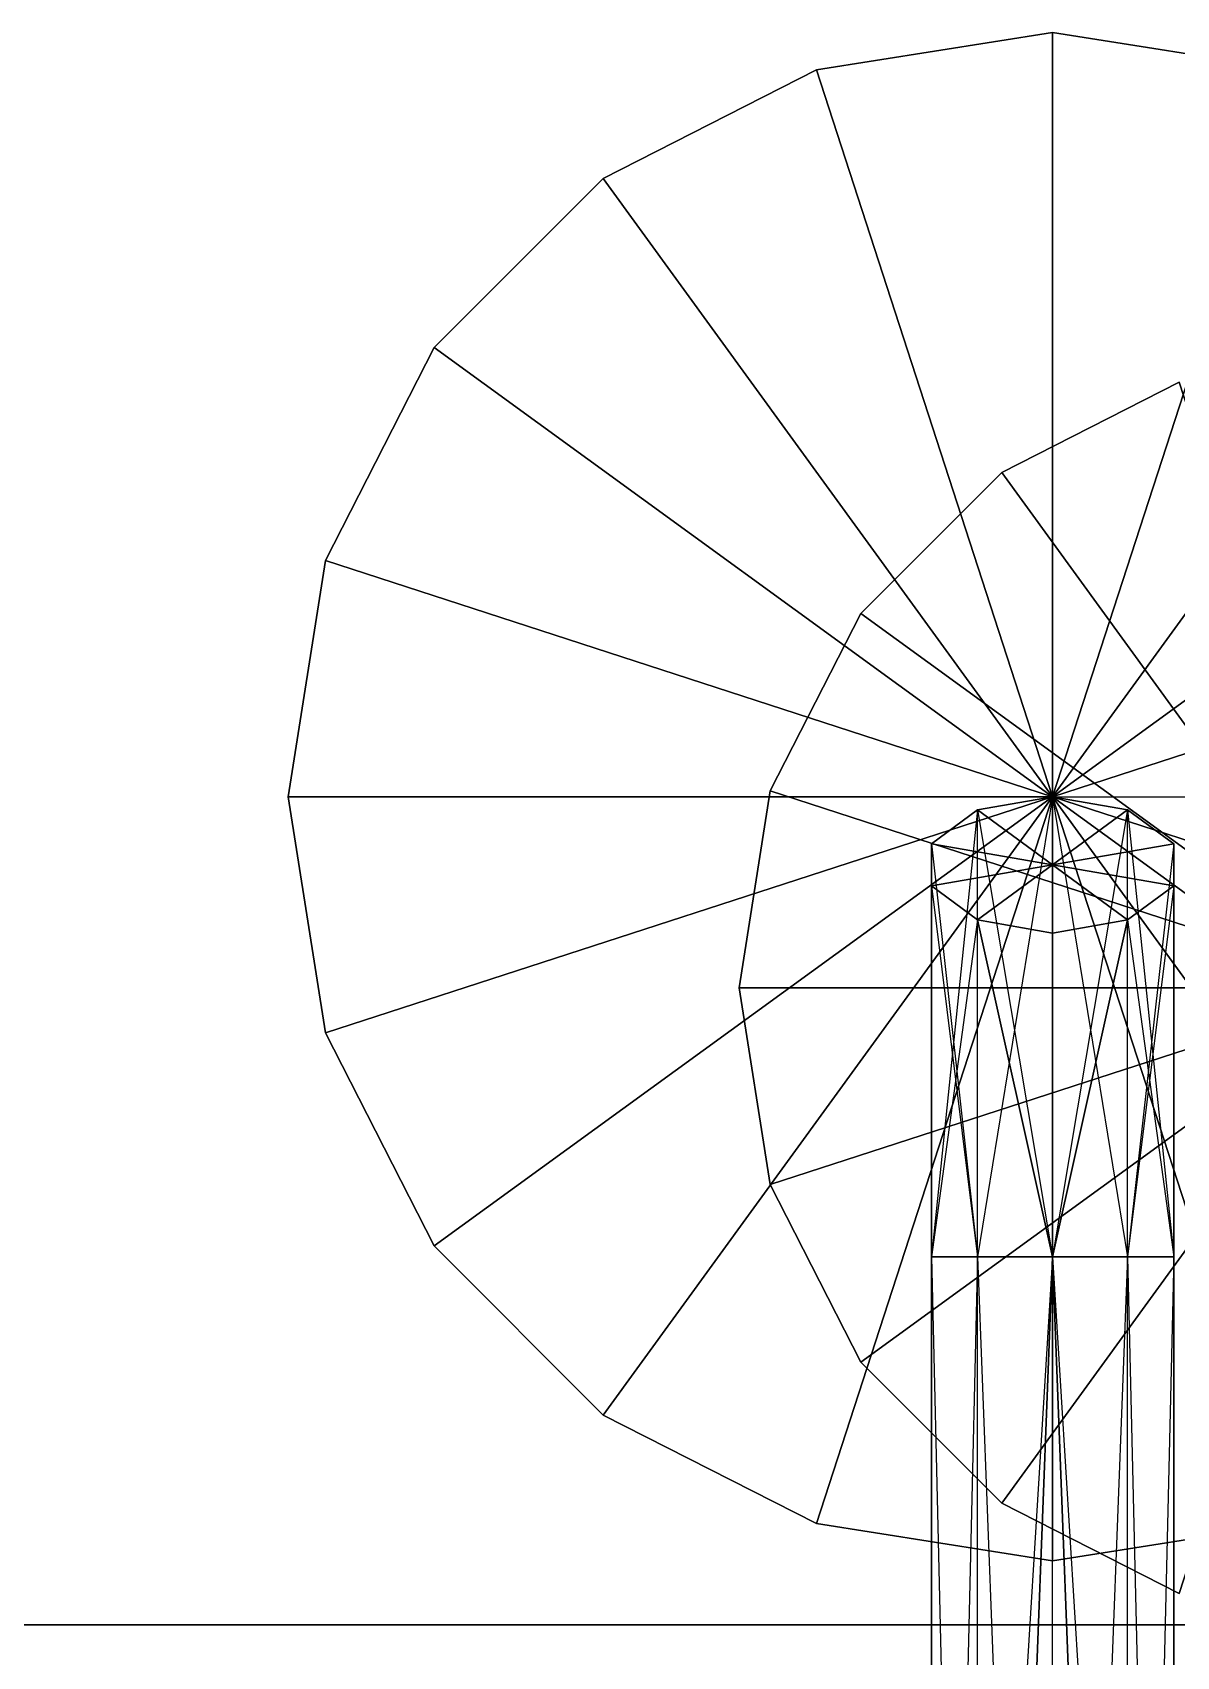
# Model space of a CAD drawing. Extents: x 0 to 4960, y -79 to 258.
# Drawn here: x 3257 to 3327.7, y 17.7 to 118.1 of the extents above; entities that cross this region are included whole.
import ezdxf

# ---------------------------------------------------------------- set-up
doc = ezdxf.new("R2010")
doc.units = 0
doc.layers.add('UB3D', color=1, linetype='CONTINUOUS')

msp = doc.modelspace()

# ---------------------------------------------------------------- linework, layer by layer
at = {"layer": 'UB3D', "color": 53}
for points in [[(3305.400792, 115.797965, -3465.511811), (3320.00002, 118.110256, -3465.511811), (3320.00002, 118.110256, -3254.488189), (3305.400792, 115.797965, -3254.488189)], [(3320, 70.866142, -3465.511811), (3320.00002, 118.110256, -3465.511811), (3305.400792, 115.797965, -3465.511811)], [(3320, 70.866142, -3254.488189), (3305.400792, 115.797965, -3254.488189), (3320.00002, 118.110256, -3254.488189)], [(3320, 70.866142, -3465.511811), (3334.599208, 115.797965, -3465.511811), (3320.00002, 118.110256, -3465.511811)], [(3320, 70.866142, -3254.488189), (3320.00002, 118.110256, -3254.488189), (3334.599208, 115.797965, -3254.488189)], [(3320.00002, 118.110256, -3465.511811), (3334.599208, 115.797965, -3465.511811), (3334.599208, 115.797965, -3254.488189), (3320.00002, 118.110256, -3254.488189)], [(3292.230638, 109.087437, -3465.511811), (3305.400792, 115.797965, -3465.511811), (3305.400792, 115.797965, -3254.488189), (3292.230638, 109.087437, -3254.488189)], [(3320, 70.866142, -3465.511811), (3305.400792, 115.797965, -3465.511811), (3292.230638, 109.087437, -3465.511811)], [(3320, 70.866142, -3254.488189), (3292.230638, 109.087437, -3254.488189), (3305.400792, 115.797965, -3254.488189)], [(3320, 70.866142, -3465.511811), (3347.769362, 109.087437, -3465.511811), (3334.599208, 115.797965, -3465.511811)], [(3320, 70.866142, -3254.488189), (3334.599208, 115.797965, -3254.488189), (3347.769362, 109.087437, -3254.488189)], [(3281.778744, 98.635543, -3465.511811), (3292.230638, 109.087437, -3465.511811), (3292.230638, 109.087437, -3254.488189), (3281.778744, 98.635543, -3254.488189)], [(3320, 70.866142, -3465.511811), (3292.230638, 109.087437, -3465.511811), (3281.778744, 98.635543, -3465.511811)], [(3320, 70.866142, -3254.488189), (3281.778744, 98.635543, -3254.488189), (3292.230638, 109.087437, -3254.488189)], [(3320, 70.866142, -3465.511811), (3358.221256, 98.635543, -3465.511811), (3347.769362, 109.087437, -3465.511811)], [(3320, 70.866142, -3254.488189), (3347.769362, 109.087437, -3254.488189), (3358.221256, 98.635543, -3254.488189)], [(3275.068216, 85.465389, -3465.511811), (3281.778744, 98.635543, -3465.511811), (3281.778744, 98.635543, -3254.488189), (3275.068216, 85.465389, -3254.488189)], [(3320, 70.866142, -3465.511811), (3281.778744, 98.635543, -3465.511811), (3275.068216, 85.465389, -3465.511811)], [(3320, 70.866142, -3254.488189), (3275.068216, 85.465389, -3254.488189), (3281.778744, 98.635543, -3254.488189)], [(3320, 70.866142, -3465.511811), (3364.931784, 85.465389, -3465.511811), (3358.221256, 98.635543, -3465.511811)], [(3320, 70.866142, -3254.488189), (3358.221256, 98.635543, -3254.488189), (3364.931784, 85.465389, -3254.488189)], [(3316.858868, 90.906201, -2740.944882), (3327.833996, 96.498308, -2740.944882), (3327.833996, 96.498308, -2459.055118), (3316.858868, 90.906201, -2459.055118)], [(3340, 59.055118, -2740.944882), (3327.833996, 96.498308, -2740.944882), (3316.858868, 90.906201, -2740.944882)], [(3340, 59.055118, -2459.055118), (3316.858868, 90.906201, -2459.055118), (3327.833996, 96.498308, -2459.055118)], [(3308.148957, 82.196289, -2740.944882), (3316.858868, 90.906201, -2740.944882), (3316.858868, 90.906201, -2459.055118), (3308.148957, 82.196289, -2459.055118)], [(3340, 59.055118, -2740.944882), (3316.858868, 90.906201, -2740.944882), (3308.148957, 82.196289, -2740.944882)], [(3340, 59.055118, -2459.055118), (3308.148957, 82.196289, -2459.055118), (3316.858868, 90.906201, -2459.055118)], [(3272.755925, 70.866122, -3465.511811), (3275.068216, 85.465389, -3465.511811), (3275.068216, 85.465389, -3254.488189), (3272.755925, 70.866122, -3254.488189)], [(3320, 70.866142, -3465.511811), (3275.068216, 85.465389, -3465.511811), (3272.755925, 70.866161, -3465.511811)], [(3320, 70.866142, -3254.488189), (3272.755925, 70.866122, -3254.488189), (3275.068216, 85.465389, -3254.488189)], [(3320, 70.866142, -3465.511811), (3367.244075, 70.866161, -3465.511811), (3364.931784, 85.465389, -3465.511811)], [(3302.55685, 71.221161, -2740.944882), (3308.148957, 82.196289, -2740.944882), (3308.148957, 82.196289, -2459.055118), (3302.55685, 71.221161, -2459.055118)], [(3340, 59.055118, -2740.944882), (3308.148957, 82.196289, -2740.944882), (3302.55685, 71.221161, -2740.944882)], [(3340, 59.055118, -2459.055118), (3302.55685, 71.221161, -2459.055118), (3308.148957, 82.196289, -2459.055118)], [(3320, 70.866142, -3465.511811), (3272.755925, 70.866161, -3465.511811), (3275.068216, 56.266894, -3465.511811)], [(3320, 70.866142, -3254.488189), (3275.068216, 56.266894, -3254.488189), (3272.755925, 70.866122, -3254.488189)], [(3275.068216, 56.266894, -3465.511811), (3272.755925, 70.866122, -3465.511811), (3272.755925, 70.866122, -3254.488189), (3275.068216, 56.266894, -3254.488189)], [(3320, 70.866142, -3465.511811), (3275.068216, 56.266894, -3465.511811), (3281.778744, 43.09674, -3465.511811)], [(3320, 70.866142, -3254.488189), (3281.778744, 43.09674, -3254.488189), (3275.068216, 56.266894, -3254.488189)], [(3320, 70.866142, -3465.511811), (3281.778744, 43.09674, -3465.511811), (3292.230638, 32.644847, -3465.511811)], [(3320, 70.866142, -3254.488189), (3292.230638, 32.644847, -3254.488189), (3281.778744, 43.09674, -3254.488189)], [(3320, 70.866142, -3465.511811), (3292.230638, 32.644847, -3465.511811), (3305.400792, 25.934318, -3465.511811)], [(3320, 70.866142, -3254.488189), (3305.400792, 25.934318, -3254.488189), (3292.230638, 32.644847, -3254.488189)], [(3300.629941, 59.055098, -2740.944882), (3302.55685, 71.221161, -2740.944882), (3302.55685, 71.221161, -2459.055118), (3300.629941, 59.055098, -2459.055118)], [(3340, 59.055118, -2740.944882), (3302.55685, 71.221161, -2740.944882), (3300.629941, 59.055138, -2740.944882)], [(3340, 59.055118, -2459.055118), (3300.629941, 59.055098, -2459.055118), (3302.55685, 71.221161, -2459.055118)], [(3320, 70.866142, -3465.511811), (3305.400792, 25.934318, -3465.511811), (3320.00002, 23.622028, -3465.511811)], [(3320, 70.866142, -3254.488189), (3320.00002, 23.622028, -3254.488189), (3305.400792, 25.934318, -3254.488189)], [(3320, 70.866142, -3465.511811), (3320.00002, 23.622028, -3465.511811), (3334.599208, 25.934318, -3465.511811)], [(3320, 70.866142, -3465.511811), (3334.599208, 25.934318, -3465.511811), (3347.769362, 32.644847, -3465.511811)], [(3320, 70.866142, -3465.511811), (3347.769362, 32.644847, -3465.511811), (3358.221256, 43.09674, -3465.511811)], [(3320, 70.866142, -3465.511811), (3358.221256, 43.09674, -3465.511811), (3364.931784, 56.266894, -3465.511811)], [(3320, 70.866142, -3254.488189), (3367.244075, 70.866122, -3254.488189), (3364.931784, 56.266894, -3254.488189)], [(3320, 70.866142, -3254.488189), (3364.931784, 56.266894, -3254.488189), (3358.221256, 43.09674, -3254.488189)], [(3320, 70.866142, -3254.488189), (3358.221256, 43.09674, -3254.488189), (3347.769362, 32.644847, -3254.488189)], [(3320, 70.866142, -3254.488189), (3347.769362, 32.644847, -3254.488189), (3334.599208, 25.934318, -3254.488189)], [(3320, 70.866142, -3254.488189), (3334.599208, 25.934318, -3254.488189), (3320.00002, 23.622028, -3254.488189)], [(3340, 59.055118, -2740.944882), (3300.629941, 59.055138, -2740.944882), (3302.55685, 46.889075, -2740.944882)], [(3340, 59.055118, -2459.055118), (3302.55685, 46.889075, -2459.055118), (3300.629941, 59.055098, -2459.055118)], [(3302.55685, 46.889075, -2740.944882), (3300.629941, 59.055098, -2740.944882), (3300.629941, 59.055098, -2459.055118), (3302.55685, 46.889075, -2459.055118)], [(3340, 59.055118, -2740.944882), (3302.55685, 46.889075, -2740.944882), (3308.148957, 35.913947, -2740.944882)], [(3340, 59.055118, -2459.055118), (3308.148957, 35.913947, -2459.055118), (3302.55685, 46.889075, -2459.055118)], [(3340, 59.055118, -2740.944882), (3308.148957, 35.913947, -2740.944882), (3316.858868, 27.204036, -2740.944882)], [(3340, 59.055118, -2459.055118), (3316.858868, 27.204036, -2459.055118), (3308.148957, 35.913947, -2459.055118)], [(3340, 59.055118, -2740.944882), (3316.858868, 27.204036, -2740.944882), (3327.833996, 21.611928, -2740.944882)], [(3340, 59.055118, -2459.055118), (3327.833996, 21.611928, -2459.055118), (3316.858868, 27.204036, -2459.055118)], [(3281.778744, 43.09674, -3465.511811), (3275.068216, 56.266894, -3465.511811), (3275.068216, 56.266894, -3254.488189), (3281.778744, 43.09674, -3254.488189)], [(3308.148957, 35.913947, -2740.944882), (3302.55685, 46.889075, -2740.944882), (3302.55685, 46.889075, -2459.055118), (3308.148957, 35.913947, -2459.055118)], [(3292.230638, 32.644847, -3465.511811), (3281.778744, 43.09674, -3465.511811), (3281.778744, 43.09674, -3254.488189), (3292.230638, 32.644847, -3254.488189)], [(3316.858868, 27.204036, -2740.944882), (3308.148957, 35.913947, -2740.944882), (3308.148957, 35.913947, -2459.055118), (3316.858868, 27.204036, -2459.055118)], [(3305.400792, 25.934318, -3465.511811), (3292.230638, 32.644847, -3465.511811), (3292.230638, 32.644847, -3254.488189), (3305.400792, 25.934318, -3254.488189)], [(3327.833996, 21.611928, -2740.944882), (3316.858868, 27.204036, -2740.944882), (3316.858868, 27.204036, -2459.055118), (3327.833996, 21.611928, -2459.055118)], [(3320.00002, 23.622028, -3465.511811), (3305.400792, 25.934318, -3465.511811), (3305.400792, 25.934318, -3254.488189), (3320.00002, 23.622028, -3254.488189)], [(3334.599208, 25.934318, -3465.511811), (3320.00002, 23.622028, -3465.511811), (3320.00002, 23.622028, -3254.488189), (3334.599208, 25.934318, -3254.488189)]]:
    msp.add_3dface(points, dxfattribs=at)
at = {"layer": 'UB3D', "color": 254}
for points in [[(3320, 42.423071, -3152.125984), (3320, 70.870118, -3199.370079), (3315.370079, 42.423071, -3153.629921)], [(3320, 70.870118, -3199.370079), (3315.370079, 42.423071, -3153.629921), (3315.370079, 70.065157, -3199.370079)], [(3320, 70.870118, -3199.370079), (3320, 70.870118, -3356.850394), (3315.370079, 70.065157, -3199.370079)], [(3320, 70.870118, -3356.850394), (3315.370079, 70.065157, -3199.370079), (3315.370079, 70.065157, -3356.850394)], [(3320, 66.655709, -3356.850394), (3315.370079, 70.065157, -3356.850394), (3320, 70.870118, -3356.850394)], [(3315.370079, 70.065157, -3520.629921), (3320, 42.423071, -3567.874016), (3320, 70.870118, -3520.629921)], [(3315.370079, 70.065157, -3520.629921), (3315.370079, 70.065157, -3363.149606), (3320, 70.870118, -3520.629921)], [(3315.370079, 70.065157, -3363.149606), (3320, 70.870118, -3520.629921), (3320, 70.870118, -3363.149606)], [(3320, 66.655709, -3363.149606), (3320, 70.870118, -3363.149606), (3315.370079, 70.065157, -3363.149606)], [(3324.629921, 70.065157, -3199.370079), (3320, 42.423071, -3152.125984), (3320, 70.870118, -3199.370079)], [(3324.629921, 70.065157, -3199.370079), (3324.629921, 70.065157, -3356.850394), (3320, 70.870118, -3199.370079)], [(3324.629921, 70.065157, -3356.850394), (3320, 70.870118, -3199.370079), (3320, 70.870118, -3356.850394)], [(3320, 66.655709, -3356.850394), (3320, 70.870118, -3356.850394), (3324.629921, 70.065157, -3356.850394)], [(3320, 42.423071, -3567.874016), (3320, 70.870118, -3520.629921), (3324.629921, 42.423071, -3566.370079)], [(3320, 70.870118, -3520.629921), (3324.629921, 42.423071, -3566.370079), (3324.629921, 70.065157, -3520.629921)], [(3320, 70.870118, -3520.629921), (3320, 70.870118, -3363.149606), (3324.629921, 70.065157, -3520.629921)], [(3320, 70.870118, -3363.149606), (3324.629921, 70.065157, -3520.629921), (3324.629921, 70.065157, -3363.149606)], [(3320, 66.655709, -3363.149606), (3324.629921, 70.065157, -3363.149606), (3320, 70.870118, -3363.149606)], [(3315.370079, 42.423071, -3153.629921), (3315.370079, 70.065157, -3199.370079), (3312.511811, 42.423071, -3157.566929)], [(3315.370079, 70.065157, -3199.370079), (3312.511811, 42.423071, -3157.566929), (3312.511811, 67.957953, -3199.370079)], [(3315.370079, 70.065157, -3199.370079), (3315.370079, 70.065157, -3356.850394), (3312.511811, 67.957953, -3199.370079)], [(3315.370079, 70.065157, -3356.850394), (3312.511811, 67.957953, -3199.370079), (3312.511811, 67.957953, -3356.850394)], [(3320, 66.655709, -3356.850394), (3312.511811, 67.957953, -3356.850394), (3315.370079, 70.065157, -3356.850394)], [(3312.511811, 67.957953, -3520.629921), (3315.370079, 42.423071, -3566.370079), (3315.370079, 70.065157, -3520.629921)], [(3312.511811, 67.957953, -3520.629921), (3312.511811, 67.957953, -3363.149606), (3315.370079, 70.065157, -3520.629921)], [(3312.511811, 67.957953, -3363.149606), (3315.370079, 70.065157, -3520.629921), (3315.370079, 70.065157, -3363.149606)], [(3320, 66.655709, -3363.149606), (3315.370079, 70.065157, -3363.149606), (3312.511811, 67.957953, -3363.149606)], [(3315.370079, 42.423071, -3566.370079), (3315.370079, 70.065157, -3520.629921), (3320, 42.423071, -3567.874016)], [(3324.629921, 42.423071, -3153.629921), (3324.629921, 70.065157, -3199.370079), (3320, 42.423071, -3152.125984)], [(3320, 66.655709, -3356.850394), (3324.629921, 70.065157, -3356.850394), (3327.488189, 67.957953, -3356.850394)], [(3320, 66.655709, -3363.149606), (3327.488189, 67.957953, -3363.149606), (3324.629921, 70.065157, -3363.149606)], [(3327.488189, 67.957953, -3199.370079), (3324.629921, 42.423071, -3153.629921), (3324.629921, 70.065157, -3199.370079)], [(3327.488189, 67.957953, -3199.370079), (3327.488189, 67.957953, -3356.850394), (3324.629921, 70.065157, -3199.370079)], [(3327.488189, 67.957953, -3356.850394), (3324.629921, 70.065157, -3199.370079), (3324.629921, 70.065157, -3356.850394)], [(3324.629921, 42.423071, -3566.370079), (3324.629921, 70.065157, -3520.629921), (3327.488189, 42.423071, -3562.433071)], [(3324.629921, 70.065157, -3520.629921), (3327.488189, 42.423071, -3562.433071), (3327.488189, 67.957953, -3520.629921)], [(3324.629921, 70.065157, -3520.629921), (3324.629921, 70.065157, -3363.149606), (3327.488189, 67.957953, -3520.629921)], [(3324.629921, 70.065157, -3363.149606), (3327.488189, 67.957953, -3520.629921), (3327.488189, 67.957953, -3363.149606)], [(3312.511811, 42.423071, -3157.566929), (3312.511811, 67.957953, -3199.370079), (3312.511811, 42.423071, -3162.433071)], [(3312.511811, 67.957953, -3199.370079), (3312.511811, 42.423071, -3162.433071), (3312.511811, 65.353465, -3199.370079)], [(3312.511811, 67.957953, -3199.370079), (3312.511811, 67.957953, -3356.850394), (3312.511811, 65.353465, -3199.370079)], [(3312.511811, 67.957953, -3356.850394), (3312.511811, 65.353465, -3199.370079), (3312.511811, 65.353465, -3356.850394)], [(3320, 66.655709, -3356.850394), (3312.511811, 65.353465, -3356.850394), (3312.511811, 67.957953, -3356.850394)], [(3312.511811, 65.353465, -3520.629921), (3312.511811, 42.423071, -3562.433071), (3312.511811, 67.957953, -3520.629921)], [(3312.511811, 42.423071, -3562.433071), (3312.511811, 67.957953, -3520.629921), (3315.370079, 42.423071, -3566.370079)], [(3312.511811, 65.353465, -3520.629921), (3312.511811, 65.353465, -3363.149606), (3312.511811, 67.957953, -3520.629921)], [(3312.511811, 65.353465, -3363.149606), (3312.511811, 67.957953, -3520.629921), (3312.511811, 67.957953, -3363.149606)], [(3320, 66.655709, -3363.149606), (3312.511811, 67.957953, -3363.149606), (3312.511811, 65.353465, -3363.149606)], [(3320, 66.655709, -3356.850394), (3327.488189, 67.957953, -3356.850394), (3327.488189, 65.353465, -3356.850394)], [(3320, 66.655709, -3363.149606), (3327.488189, 65.353465, -3363.149606), (3327.488189, 67.957953, -3363.149606)], [(3327.488189, 42.423071, -3157.566929), (3327.488189, 67.957953, -3199.370079), (3324.629921, 42.423071, -3153.629921)], [(3327.488189, 65.353465, -3199.370079), (3327.488189, 42.423071, -3157.566929), (3327.488189, 67.957953, -3199.370079)], [(3327.488189, 65.353465, -3199.370079), (3327.488189, 65.353465, -3356.850394), (3327.488189, 67.957953, -3199.370079)], [(3327.488189, 65.353465, -3356.850394), (3327.488189, 67.957953, -3199.370079), (3327.488189, 67.957953, -3356.850394)], [(3327.488189, 42.423071, -3562.433071), (3327.488189, 67.957953, -3520.629921), (3327.488189, 42.423071, -3557.566929)], [(3327.488189, 67.957953, -3520.629921), (3327.488189, 42.423071, -3557.566929), (3327.488189, 65.353465, -3520.629921)], [(3327.488189, 67.957953, -3520.629921), (3327.488189, 67.957953, -3363.149606), (3327.488189, 65.353465, -3520.629921)], [(3327.488189, 67.957953, -3363.149606), (3327.488189, 65.353465, -3520.629921), (3327.488189, 65.353465, -3363.149606)], [(3320, 66.655709, -3356.850394), (3315.370079, 63.246299, -3356.850394), (3312.511811, 65.353465, -3356.850394)], [(3320, 66.655709, -3363.149606), (3312.511811, 65.353465, -3363.149606), (3315.370079, 63.246299, -3363.149606)], [(3320, 66.655709, -3356.850394), (3320, 62.441339, -3356.850394), (3315.370079, 63.246299, -3356.850394)], [(3320, 66.655709, -3363.149606), (3315.370079, 63.246299, -3363.149606), (3320, 62.441339, -3363.149606)], [(3320, 66.655709, -3356.850394), (3327.488189, 65.353465, -3356.850394), (3324.629921, 63.246299, -3356.850394)], [(3320, 66.655709, -3356.850394), (3324.629921, 63.246299, -3356.850394), (3320, 62.441339, -3356.850394)], [(3320, 66.655709, -3363.149606), (3320, 62.441339, -3363.149606), (3324.629921, 63.246299, -3363.149606)], [(3320, 66.655709, -3363.149606), (3324.629921, 63.246299, -3363.149606), (3327.488189, 65.353465, -3363.149606)], [(3312.511811, 42.423071, -3162.433071), (3312.511811, 65.353465, -3199.370079), (3315.370079, 42.423071, -3166.370079)], [(3312.511811, 65.353465, -3199.370079), (3315.370079, 42.423071, -3166.370079), (3315.370079, 63.246299, -3199.370079)], [(3312.511811, 65.353465, -3199.370079), (3312.511811, 65.353465, -3356.850394), (3315.370079, 63.246299, -3199.370079)], [(3312.511811, 65.353465, -3356.850394), (3315.370079, 63.246299, -3199.370079), (3315.370079, 63.246299, -3356.850394)], [(3315.370079, 63.246299, -3520.629921), (3312.511811, 42.423071, -3557.566929), (3312.511811, 65.353465, -3520.629921)], [(3312.511811, 42.423071, -3557.566929), (3312.511811, 65.353465, -3520.629921), (3312.511811, 42.423071, -3562.433071)], [(3315.370079, 63.246299, -3520.629921), (3315.370079, 63.246299, -3363.149606), (3312.511811, 65.353465, -3520.629921)], [(3315.370079, 63.246299, -3363.149606), (3312.511811, 65.353465, -3520.629921), (3312.511811, 65.353465, -3363.149606)], [(3324.629921, 63.246299, -3199.370079), (3327.488189, 42.423071, -3162.433071), (3327.488189, 65.353465, -3199.370079)], [(3324.629921, 63.246299, -3199.370079), (3324.629921, 63.246299, -3356.850394), (3327.488189, 65.353465, -3199.370079)], [(3324.629921, 63.246299, -3356.850394), (3327.488189, 65.353465, -3199.370079), (3327.488189, 65.353465, -3356.850394)], [(3327.488189, 42.423071, -3557.566929), (3327.488189, 65.353465, -3520.629921), (3324.629921, 42.423071, -3553.629921)], [(3327.488189, 65.353465, -3520.629921), (3324.629921, 42.423071, -3553.629921), (3324.629921, 63.246299, -3520.629921)], [(3327.488189, 65.353465, -3520.629921), (3327.488189, 65.353465, -3363.149606), (3324.629921, 63.246299, -3520.629921)], [(3327.488189, 65.353465, -3363.149606), (3324.629921, 63.246299, -3520.629921), (3324.629921, 63.246299, -3363.149606)], [(3327.488189, 42.423071, -3162.433071), (3327.488189, 65.353465, -3199.370079), (3327.488189, 42.423071, -3157.566929)], [(3320, 42.423071, -3553.629921), (3315.370079, 63.246299, -3520.629921), (3312.511811, 42.423071, -3557.566929)], [(3315.370079, 42.423071, -3166.370079), (3315.370079, 63.246299, -3199.370079), (3320, 42.423071, -3167.874016)], [(3315.370079, 63.246299, -3199.370079), (3320, 42.423071, -3167.874016), (3320, 62.441339, -3199.370079)], [(3315.370079, 63.246299, -3199.370079), (3315.370079, 63.246299, -3356.850394), (3320, 62.441339, -3199.370079)], [(3315.370079, 63.246299, -3356.850394), (3320, 62.441339, -3199.370079), (3320, 62.441339, -3356.850394)], [(3320, 62.441339, -3520.629921), (3320, 42.423071, -3553.629921), (3315.370079, 63.246299, -3520.629921)], [(3320, 62.441339, -3520.629921), (3320, 62.441339, -3363.149606), (3315.370079, 63.246299, -3520.629921)], [(3320, 62.441339, -3363.149606), (3315.370079, 63.246299, -3520.629921), (3315.370079, 63.246299, -3363.149606)], [(3320, 62.441339, -3199.370079), (3320, 42.423071, -3166.370079), (3324.629921, 63.246299, -3199.370079)], [(3320, 42.423071, -3166.370079), (3324.629921, 63.246299, -3199.370079), (3327.488189, 42.423071, -3162.433071)], [(3320, 62.441339, -3199.370079), (3320, 62.441339, -3356.850394), (3324.629921, 63.246299, -3199.370079)], [(3320, 62.441339, -3356.850394), (3324.629921, 63.246299, -3199.370079), (3324.629921, 63.246299, -3356.850394)], [(3324.629921, 42.423071, -3553.629921), (3324.629921, 63.246299, -3520.629921), (3320, 42.423071, -3552.125984)], [(3324.629921, 63.246299, -3520.629921), (3320, 42.423071, -3552.125984), (3320, 62.441339, -3520.629921)], [(3324.629921, 63.246299, -3520.629921), (3324.629921, 63.246299, -3363.149606), (3320, 62.441339, -3520.629921)], [(3324.629921, 63.246299, -3363.149606), (3320, 62.441339, -3520.629921), (3320, 62.441339, -3363.149606)], [(3320, 42.423071, -3167.874016), (3320, 62.441339, -3199.370079), (3320, 42.423071, -3166.370079)], [(3320, 42.423071, -3552.125984), (3320, 62.441339, -3520.629921), (3320, 42.423071, -3553.629921)], [(3315.370079, -78.740157, -3153.629921), (3315.370079, 42.423071, -3153.629921), (3312.511811, -78.740157, -3157.566929)], [(3315.370079, 42.423071, -3153.629921), (3312.511811, -78.740157, -3157.566929), (3312.511811, 42.423071, -3157.566929)], [(3312.511811, -78.740157, -3157.566929), (3312.511811, 42.423071, -3157.566929), (3312.511811, -78.740157, -3162.433071)], [(3312.511811, 42.423071, -3157.566929), (3312.511811, -78.740157, -3162.433071), (3312.511811, 42.423071, -3162.433071)], [(3312.511811, -78.740157, -3162.433071), (3312.511811, 42.423071, -3162.433071), (3315.370079, -78.740157, -3166.370079)], [(3312.511811, 42.423071, -3162.433071), (3315.370079, -78.740157, -3166.370079), (3315.370079, 42.423071, -3166.370079)], [(3315.370079, -78.740157, -3553.629921), (3320, 42.423071, -3553.629921), (3312.511811, -78.740157, -3557.566929)], [(3320, 42.423071, -3553.629921), (3312.511811, -78.740157, -3557.566929), (3312.511811, 42.423071, -3557.566929)], [(3312.511811, -78.740157, -3557.566929), (3312.511811, 42.423071, -3557.566929), (3312.511811, -78.740157, -3562.433071)], [(3312.511811, 42.423071, -3557.566929), (3312.511811, -78.740157, -3562.433071), (3312.511811, 42.423071, -3562.433071)], [(3312.511811, -78.740157, -3562.433071), (3312.511811, 42.423071, -3562.433071), (3315.370079, -78.740157, -3566.370079)], [(3312.511811, 42.423071, -3562.433071), (3315.370079, -78.740157, -3566.370079), (3315.370079, 42.423071, -3566.370079)], [(3320, -78.740157, -3152.125984), (3320, 42.423071, -3152.125984), (3315.370079, -78.740157, -3153.629921)], [(3320, 42.423071, -3152.125984), (3315.370079, -78.740157, -3153.629921), (3315.370079, 42.423071, -3153.629921)], [(3315.370079, -78.740157, -3166.370079), (3315.370079, 42.423071, -3166.370079), (3320, -78.740157, -3167.874016)], [(3315.370079, 42.423071, -3166.370079), (3320, -78.740157, -3167.874016), (3320, 42.423071, -3167.874016)], [(3320, -78.740157, -3552.125984), (3320, 42.423071, -3552.125984), (3315.370079, -78.740157, -3553.629921)], [(3320, 42.423071, -3552.125984), (3315.370079, -78.740157, -3553.629921), (3320, 42.423071, -3553.629921)], [(3315.370079, -78.740157, -3566.370079), (3315.370079, 42.423071, -3566.370079), (3320, -78.740157, -3567.874016)], [(3315.370079, 42.423071, -3566.370079), (3320, -78.740157, -3567.874016), (3320, 42.423071, -3567.874016)], [(3320, -78.740157, -3167.874016), (3320, 42.423071, -3167.874016), (3324.629921, -78.740157, -3166.370079)], [(3320, 42.423071, -3167.874016), (3324.629921, -78.740157, -3166.370079), (3320, 42.423071, -3166.370079)], [(3324.629921, -78.740157, -3166.370079), (3320, 42.423071, -3166.370079), (3327.488189, -78.740157, -3162.433071)], [(3320, 42.423071, -3166.370079), (3327.488189, -78.740157, -3162.433071), (3327.488189, 42.423071, -3162.433071)], [(3324.629921, -78.740157, -3153.629921), (3324.629921, 42.423071, -3153.629921), (3320, -78.740157, -3152.125984)], [(3324.629921, 42.423071, -3153.629921), (3320, -78.740157, -3152.125984), (3320, 42.423071, -3152.125984)], [(3320, -78.740157, -3567.874016), (3320, 42.423071, -3567.874016), (3324.629921, -78.740157, -3566.370079)], [(3320, 42.423071, -3567.874016), (3324.629921, -78.740157, -3566.370079), (3324.629921, 42.423071, -3566.370079)], [(3324.629921, -78.740157, -3553.629921), (3324.629921, 42.423071, -3553.629921), (3320, -78.740157, -3552.125984)], [(3324.629921, 42.423071, -3553.629921), (3320, -78.740157, -3552.125984), (3320, 42.423071, -3552.125984)], [(3327.488189, -78.740157, -3157.566929), (3327.488189, 42.423071, -3157.566929), (3324.629921, -78.740157, -3153.629921)], [(3327.488189, 42.423071, -3157.566929), (3324.629921, -78.740157, -3153.629921), (3324.629921, 42.423071, -3153.629921)], [(3324.629921, -78.740157, -3566.370079), (3324.629921, 42.423071, -3566.370079), (3327.488189, -78.740157, -3562.433071)], [(3324.629921, 42.423071, -3566.370079), (3327.488189, -78.740157, -3562.433071), (3327.488189, 42.423071, -3562.433071)], [(3327.488189, -78.740157, -3557.566929), (3327.488189, 42.423071, -3557.566929), (3324.629921, -78.740157, -3553.629921)], [(3327.488189, 42.423071, -3557.566929), (3324.629921, -78.740157, -3553.629921), (3324.629921, 42.423071, -3553.629921)], [(3327.488189, -78.740157, -3162.433071), (3327.488189, 42.423071, -3162.433071), (3327.488189, -78.740157, -3157.566929)], [(3327.488189, 42.423071, -3162.433071), (3327.488189, -78.740157, -3157.566929), (3327.488189, 42.423071, -3157.566929)], [(3327.488189, -78.740157, -3562.433071), (3327.488189, 42.423071, -3562.433071), (3327.488189, -78.740157, -3557.566929)], [(3327.488189, 42.423071, -3562.433071), (3327.488189, -78.740157, -3557.566929), (3327.488189, 42.423071, -3557.566929)]]:
    msp.add_3dface(points, dxfattribs=at)
at = {"layer": 'UB3D', "color": 94}
for points in [[(0, 19.685039, -3870), (4960.050236, 19.685039, -3870), (4960.050236, -19.685039, -3870), (0, -19.685039, -3870)], [(4960.050236, 19.685039, -719.999961), (0, 19.685039, -719.999961), (0, -19.685039, -719.999961), (4960.050236, -19.685039, -719.999961)], [(0, 19.685039, -719.999961), (0, 19.685039, -3870), (4960.050236, 19.685039, -3870)], [(0, 19.685039, -719.999961), (4960.050236, 19.685039, -3870), (4960.050236, 19.685039, -719.999961)], [(0, 19.685039, -719.999961), (4960.050236, 19.685039, -719.999961), (0, 19.685039, -719.999961)]]:
    msp.add_3dface(points, dxfattribs=at)

doc.saveas('drawing.dxf')
